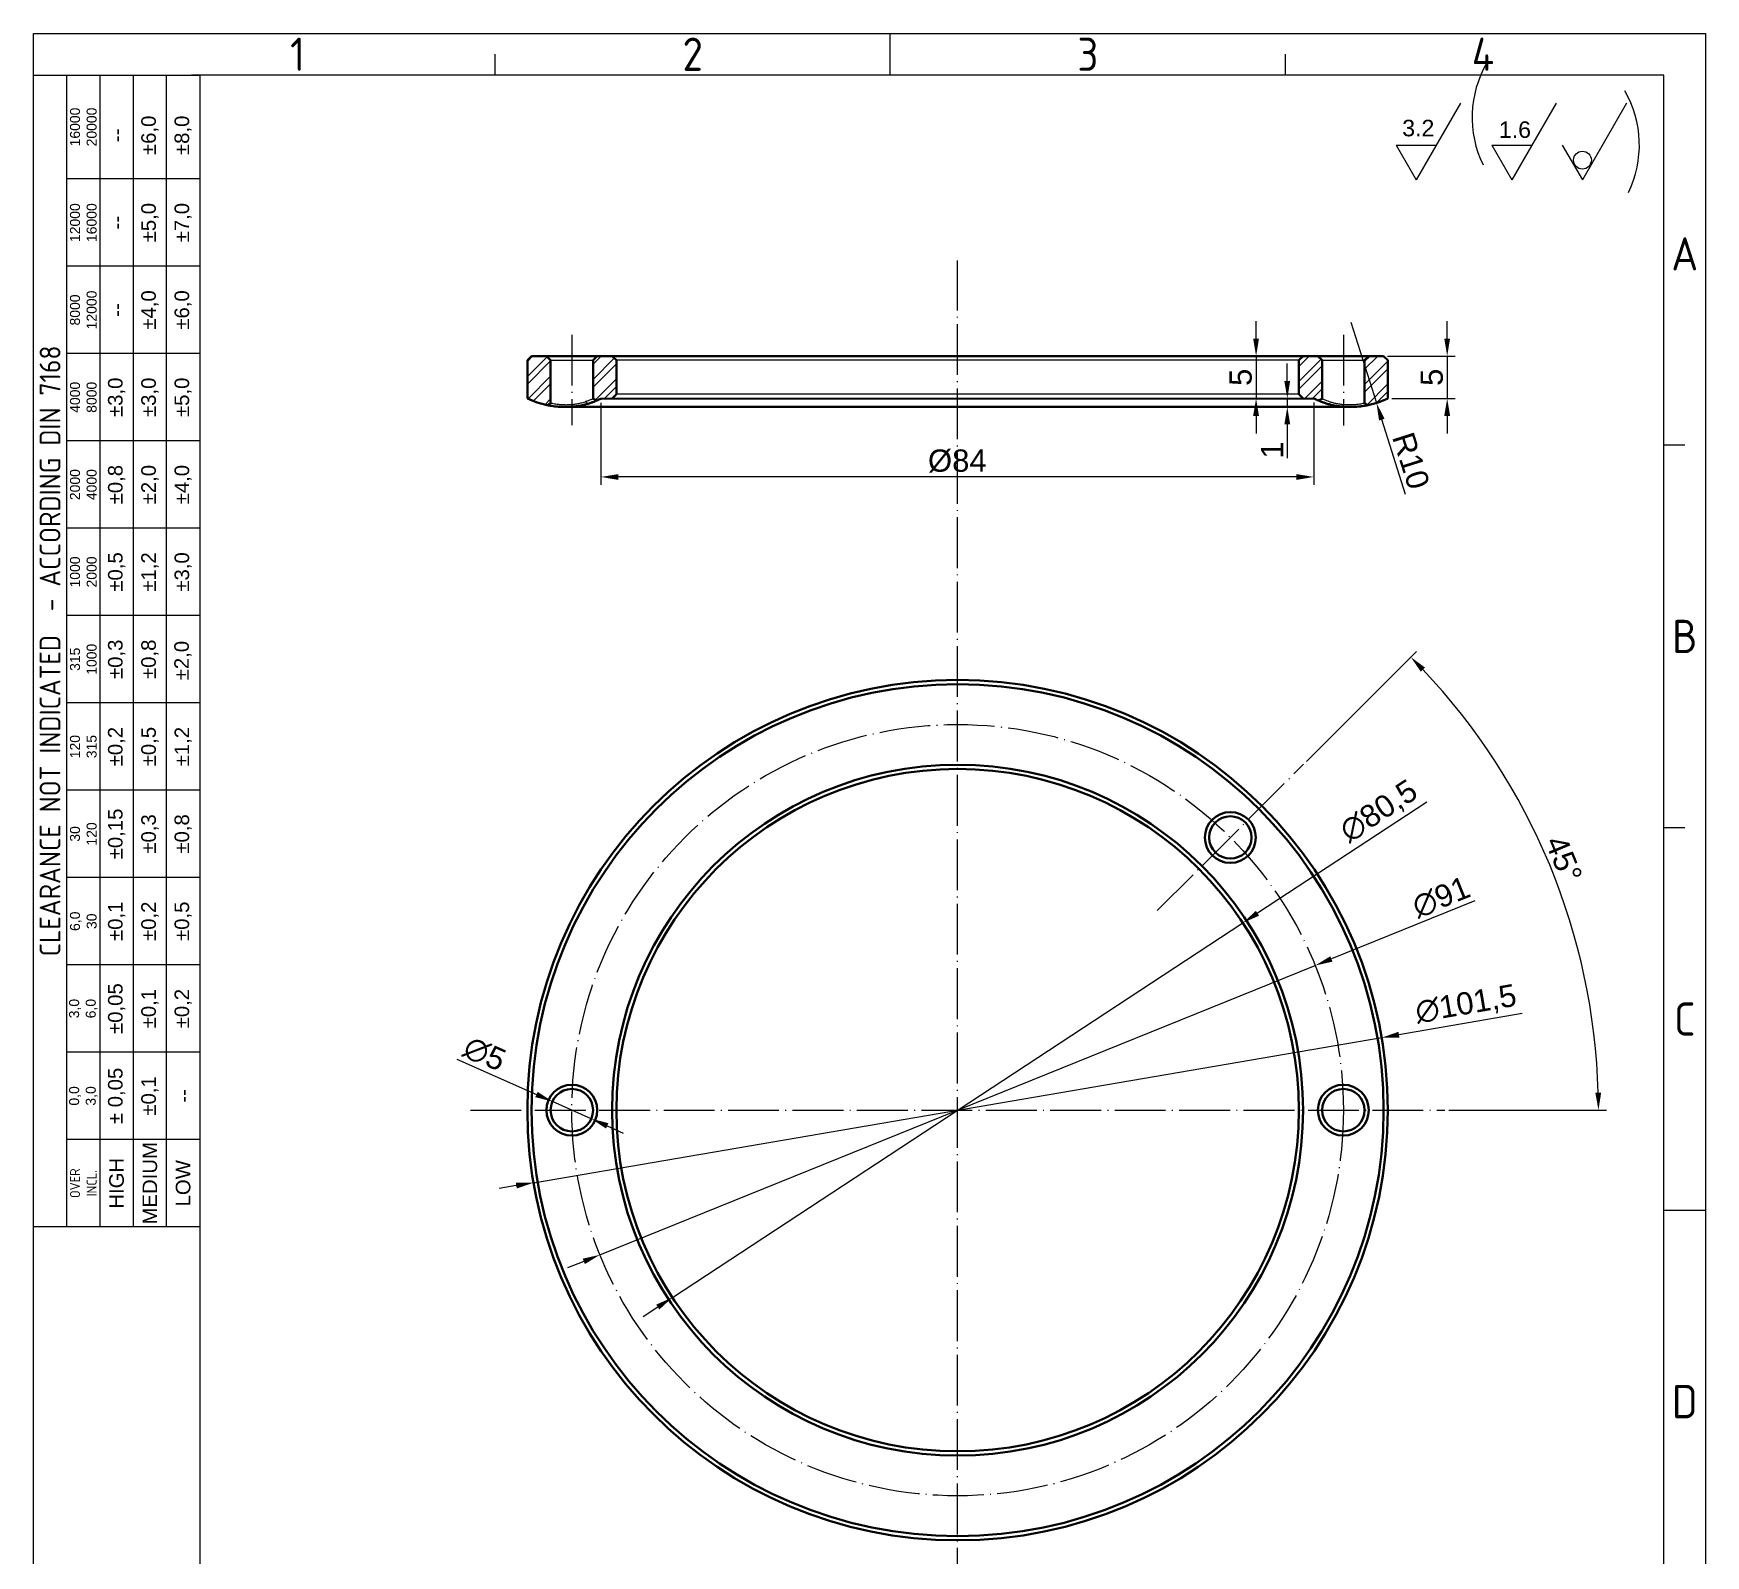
# Model space of a CAD drawing. Header units: millimetres. Extents: x 4337 to 4534, y 1258 to 1534.
# Drawn here: x 4336.6 to 4533.9, y 1354.3 to 1533.8 of the extents above; entities that cross this region are included whole.
import ezdxf
from ezdxf.enums import TextEntityAlignment as Align

# ---------------------------------------------------------------- set-up
doc = ezdxf.new("R2010")
doc.units = ezdxf.units.MM
doc.linetypes.add('ACAD_ISO04W100', pattern=[30, 24, -3, 0, -3])
for name, color, linetype, lineweight in [('AM_0', 7, 'Continuous', 40), ('AM_4', 1, 'ACAD_ISO04W100', 25), ('AM_5', 5, 'Continuous', 25)]:
    doc.layers.add(name, color=color, linetype=linetype, lineweight=lineweight)
doc.styles.add('ACISOTS', font='isocp.shx', dxfattribs={"height": 1})
doc.styles.get("Standard").update_dxf_attribs({"font": 'arial.ttf'})
doc.dimstyles.new('ISO-25', dxfattribs={"dimscale": 0.75, "dimtxt": 3.5, "dimasz": 2.75, "dimexe": 1.25, "dimexo": 0.625, "dimtad": 1, "dimtxsty": 'Standard', "dimcen": 2.5, "dimadec": 0, "dimazin": 0, "dimtfac": 1, "dimtmove": 0, "dimatfit": 3, "dimfxl": 1, "dimarcsym": 0})

# ---------------------------------------------------------------- blocks, each defined once
blk = doc.blocks.new('*D84')
at = {"layer": 'AM_5', "color": 0, "lineweight": -2, "ltscale": 0.25, "transparency": 16777216}
for p, q in [((4506.65, 1431.5), (4489.72, 1424.66)), ((4403.45, 1389.75), (4487.81, 1423.88)), ((4401.54, 1388.97), (4399.63, 1388.2))]:
    blk.add_line(p, q, dxfattribs=at)
at = {"layer": 'AM_5', "color": 0, "ltscale": 0.25, "transparency": 16777216}
for points in [[(4489.59, 1424.97), (4489.85, 1424.34), (4487.81, 1423.88)], [(4401.41, 1389.29), (4401.67, 1388.66), (4403.45, 1389.75)]]:
    blk.add_solid(points, dxfattribs=at)
at = {"layer": 'Defpoints', "color": 0, "ltscale": 0.25, "transparency": 16777216}
for p in [(4487.81, 1423.88), (4403.45, 1389.75)]:
    blk.add_point(p, dxfattribs=at)
at = {"layer": 'AM_5', "color": 0, "ltscale": 0.25, "transparency": 16777216, "insert": (4502.67, 1431.93), "char_height": 2.625, "attachment_point": 5, "rotation": 22.0304}
blk.add_mtext('∅91', dxfattribs=at)
blk = doc.blocks.new('*D85')
at = {"layer": 'AM_5', "color": 0, "lineweight": -2, "ltscale": 0.25, "transparency": 16777216}
for p, q in [((4512.21, 1418.21), (4497.69, 1415.72)), ((4395.61, 1398.26), (4495.66, 1415.37)), ((4393.58, 1397.91), (4391.54, 1397.56))]:
    blk.add_line(p, q, dxfattribs=at)
at = {"layer": 'AM_5', "color": 0, "ltscale": 0.25, "transparency": 16777216}
for points in [[(4497.63, 1416.06), (4497.75, 1415.38), (4495.66, 1415.37)], [(4393.52, 1398.25), (4393.63, 1397.57), (4395.61, 1398.26)]]:
    blk.add_solid(points, dxfattribs=at)
at = {"layer": 'Defpoints', "color": 0, "ltscale": 0.25, "transparency": 16777216}
for p in [(4495.66, 1415.37), (4395.61, 1398.26)]:
    blk.add_point(p, dxfattribs=at)
at = {"layer": 'AM_5', "color": 0, "ltscale": 0.25, "transparency": 16777216, "insert": (4505.61, 1419.2), "char_height": 2.625, "attachment_point": 5, "rotation": 9.7093}
blk.add_mtext('∅101,5', dxfattribs=at)
blk = doc.blocks.new('*D86')
at = {"layer": 'AM_5', "color": 0, "lineweight": -2, "ltscale": 0.25, "transparency": 16777216}
for p, q in [((4500.97, 1443.16), (4481, 1430.04)), ((4411.99, 1384.72), (4479.28, 1428.91)), ((4410.27, 1383.59), (4408.54, 1382.45))]:
    blk.add_line(p, q, dxfattribs=at)
at = {"layer": 'AM_5', "color": 0, "ltscale": 0.25, "transparency": 16777216}
for points in [[(4480.81, 1430.33), (4481.19, 1429.76), (4479.28, 1428.91)], [(4410.08, 1383.87), (4410.45, 1383.3), (4411.99, 1384.72)]]:
    blk.add_solid(points, dxfattribs=at)
at = {"layer": 'Defpoints', "color": 0, "ltscale": 0.25, "transparency": 16777216}
for p in [(4479.28, 1428.91), (4411.99, 1384.72)]:
    blk.add_point(p, dxfattribs=at)
at = {"layer": 'AM_5', "color": 0, "ltscale": 0.25, "transparency": 16777216, "insert": (4495.38, 1441.99), "char_height": 2.625, "attachment_point": 5, "rotation": 33.2963}
blk.add_mtext('∅80,5', dxfattribs=at)
blk = doc.blocks.new('*D87')
at = {"layer": 'AM_5', "color": 0, "lineweight": -2, "ltscale": 0.25, "transparency": 16777216}
for p, q in [((4386.55, 1412.85), (4395.96, 1408.67)), ((4402.42, 1405.8), (4397.85, 1407.83)), ((4404.3, 1404.96), (4406.19, 1404.12))]:
    blk.add_line(p, q, dxfattribs=at)
at = {"layer": 'AM_5', "color": 0, "ltscale": 0.25, "transparency": 16777216}
for points in [[(4396.1, 1408.98), (4395.82, 1408.35), (4397.85, 1407.83)], [(4404.44, 1405.28), (4404.16, 1404.65), (4402.42, 1405.8)]]:
    blk.add_solid(points, dxfattribs=at)
at = {"layer": 'Defpoints', "color": 0, "ltscale": 0.25, "transparency": 16777216}
for p in [(4397.85, 1407.83), (4402.42, 1405.8)]:
    blk.add_point(p, dxfattribs=at)
at = {"layer": 'AM_5', "color": 0, "ltscale": 0.25, "transparency": 16777216, "insert": (4389.84, 1413.45), "char_height": 2.625, "attachment_point": 5, "rotation": 336.0339}
blk.add_mtext('∅5', dxfattribs=at)
blk = doc.blocks.new('*D88')
at = {"layer": 'AM_5', "color": 0, "lineweight": -2, "ltscale": 0.25, "transparency": 16777216}
for p, q in [((4486.77, 1447.95), (4499.75, 1460.93)), ((4503.57, 1406.82), (4522.16, 1406.82))]:
    blk.add_line(p, q, dxfattribs=at)
blk.add_arc((4445.63, 1406.82), 75.59, 1.5634, 43.4366, dxfattribs=at)
at = {"layer": 'AM_5', "color": 0, "ltscale": 0.25, "transparency": 16777216}
for points in [[(4500.27, 1458.55), (4500.77, 1459.03), (4499.08, 1460.27)], [(4521.54, 1408.88), (4520.85, 1408.87), (4521.22, 1406.82)]]:
    blk.add_solid(points, dxfattribs=at)
at = {"layer": 'Defpoints', "color": 0, "ltscale": 0.25, "transparency": 16777216}
for p in [(4486.44, 1447.62), (4469.17, 1430.36), (4518.65, 1426.38), (4388.16, 1406.82), (4503.1, 1406.82)]:
    blk.add_point(p, dxfattribs=at)
at = {"layer": 'AM_5', "color": 0, "ltscale": 0.25, "transparency": 16777216, "insert": (4517.13, 1436.43), "char_height": 2.625, "attachment_point": 5, "rotation": 292.5}
blk.add_mtext('45°', dxfattribs=at)
blk = doc.blocks.new('*D89')
at = {"layer": 'AM_5', "color": 0, "lineweight": -2, "ltscale": 0.25, "transparency": 16777216}
for p, q in [((4480.84, 1497.85), (4480.84, 1499.91)), ((4480.45, 1495.78), (4479.9, 1495.78)), ((4480.84, 1495.78), (4480.84, 1490.78)), ((4480.37, 1490.78), (4479.9, 1490.78)), ((4480.84, 1488.72), (4480.84, 1486.66))]:
    blk.add_line(p, q, dxfattribs=at)
at = {"layer": 'AM_5', "color": 0, "ltscale": 0.25, "transparency": 16777216}
for points in [[(4480.49, 1497.85), (4481.18, 1497.85), (4480.84, 1495.78)], [(4480.49, 1488.72), (4481.18, 1488.72), (4480.84, 1490.78)]]:
    blk.add_solid(points, dxfattribs=at)
at = {"layer": 'Defpoints', "color": 0, "ltscale": 0.25, "transparency": 16777216}
for p in [(4480.92, 1495.78), (4480.84, 1490.78), (4480.84, 1490.78)]:
    blk.add_point(p, dxfattribs=at)
at = {"layer": 'AM_5', "color": 0, "ltscale": 0.25, "transparency": 16777216, "insert": (4479.03, 1493.28), "char_height": 2.62, "attachment_point": 5, "rotation": 90}
blk.add_mtext('5', dxfattribs=at)
blk = doc.blocks.new('*D90')
at = {"layer": 'AM_5', "color": 0, "lineweight": -2, "ltscale": 0.25, "transparency": 16777216}
for p, q in [((4503.38, 1497.85), (4503.38, 1499.91)), ((4496.35, 1495.78), (4504.32, 1495.78)), ((4503.38, 1495.78), (4503.38, 1490.78)), ((4496.85, 1490.78), (4504.32, 1490.78)), ((4503.38, 1488.72), (4503.38, 1486.66))]:
    blk.add_line(p, q, dxfattribs=at)
at = {"layer": 'AM_5', "color": 0, "ltscale": 0.25, "transparency": 16777216}
for points in [[(4503.03, 1497.85), (4503.72, 1497.85), (4503.38, 1495.78)], [(4503.03, 1488.72), (4503.72, 1488.72), (4503.38, 1490.78)]]:
    blk.add_solid(points, dxfattribs=at)
at = {"layer": 'Defpoints', "color": 0, "ltscale": 0.25, "transparency": 16777216}
for p in [(4495.88, 1495.78), (4496.38, 1490.78), (4503.38, 1490.78)]:
    blk.add_point(p, dxfattribs=at)
at = {"layer": 'AM_5', "color": 0, "ltscale": 0.25, "transparency": 16777216, "insert": (4501.57, 1493.28), "char_height": 2.62, "attachment_point": 5, "rotation": 90}
blk.add_mtext('5', dxfattribs=at)
blk = doc.blocks.new('*D91')
at = {"layer": 'AM_5', "color": 0, "lineweight": -2, "ltscale": 0.25, "transparency": 16777216}
for p, q in [((4484.52, 1492.85), (4484.52, 1494.91)), ((4484.05, 1490.78), (4483.58, 1490.78)), ((4484.05, 1489.78), (4483.58, 1489.78)), ((4484.52, 1490.78), (4484.52, 1489.78)), ((4484.52, 1487.71), (4484.52, 1483.75))]:
    blk.add_line(p, q, dxfattribs=at)
at = {"layer": 'AM_5', "color": 0, "ltscale": 0.25, "transparency": 16777216}
for points in [[(4484.17, 1492.85), (4484.86, 1492.85), (4484.52, 1490.78)], [(4484.17, 1487.71), (4484.86, 1487.71), (4484.52, 1489.78)]]:
    blk.add_solid(points, dxfattribs=at)
at = {"layer": 'Defpoints', "color": 0, "ltscale": 0.25, "transparency": 16777216}
for p in [(4484.52, 1490.78), (4484.52, 1489.78), (4484.52, 1489.78)]:
    blk.add_point(p, dxfattribs=at)
at = {"layer": 'AM_5', "color": 0, "ltscale": 0.25, "transparency": 16777216, "insert": (4482.73, 1484.7), "char_height": 2.62, "attachment_point": 5, "rotation": 90}
blk.add_mtext('1', dxfattribs=at)
blk = doc.blocks.new('*D92')
at = {"layer": 'AM_5', "color": 0, "lineweight": -2, "ltscale": 0.25, "transparency": 16777216}
for p, q in [((4403.57, 1490.28), (4403.57, 1480.58)), ((4487.63, 1490.32), (4487.63, 1480.58)), ((4485.57, 1481.52), (4405.63, 1481.52))]:
    blk.add_line(p, q, dxfattribs=at)
at = {"layer": 'AM_5', "color": 0, "ltscale": 0.25, "transparency": 16777216}
for points in [[(4405.63, 1481.86), (4405.63, 1481.17), (4403.57, 1481.52)], [(4485.57, 1481.86), (4485.57, 1481.17), (4487.63, 1481.52)]]:
    blk.add_solid(points, dxfattribs=at)
at = {"layer": 'Defpoints', "color": 0, "ltscale": 0.25, "transparency": 16777216}
for p in [(4403.57, 1490.75), (4487.63, 1490.78), (4403.57, 1481.52)]:
    blk.add_point(p, dxfattribs=at)
at = {"layer": 'AM_5', "color": 0, "ltscale": 0.25, "transparency": 16777216, "insert": (4445.6, 1483.4), "char_height": 2.625, "attachment_point": 5}
blk.add_mtext('%%c84', dxfattribs=at)
blk = doc.blocks.new('*D93')
at = {"layer": 'AM_5', "color": 0, "lineweight": -2, "ltscale": 0.25, "transparency": 16777216}
for p, q in [((4492.01, 1499.78), (4495.04, 1490.25)), ((4498.48, 1479.45), (4495.67, 1488.28))]:
    blk.add_line(p, q, dxfattribs=at)
at = {"layer": 'AM_5', "color": 0, "ltscale": 0.25, "transparency": 16777216}
blk.add_solid([(4495.99, 1488.39), (4495.34, 1488.18), (4495.04, 1490.25)], dxfattribs=at)
at = {"layer": 'Defpoints', "color": 0, "ltscale": 0.25, "transparency": 16777216}
for p in [(4492.01, 1499.78), (4495.04, 1490.25)]:
    blk.add_point(p, dxfattribs=at)
at = {"layer": 'AM_5', "color": 0, "ltscale": 0.25, "transparency": 16777216, "insert": (4499.11, 1483.43), "char_height": 2.625, "attachment_point": 5, "rotation": 287.6576}
blk.add_mtext('R10', dxfattribs=at)

msp = doc.modelspace()

# ---------------------------------------------------------------- hatches: boundary and pattern name
at = {"layer": 'AM_5', "ltscale": 0.25}
h = msp.add_hatch(dxfattribs=at)
h.set_pattern_fill('ANSI32', color=256, scale=0.2)
edge = h.paths.add_edge_path()
edge.add_line((4397.633, 1495.284), (4397.133, 1495.784))
edge.add_line((4397.133, 1495.784), (4395.383, 1495.784))
edge.add_line((4395.383, 1495.784), (4394.883, 1495.284))
edge.add_line((4394.883, 1495.284), (4394.883, 1490.784))
edge.add_arc((4399.258, 1499.776), 10, 244.05552, 258.23658)
edge.add_spline(control_points=[(4397.219, 1489.986), (4397.288, 1490.024), (4397.426, 1490.1), (4397.564, 1490.176), (4397.633, 1490.214)], knot_values=[0.0000659, 0.0000659, 0.0000659, 0.0000659, 0.5000683, 1, 1, 1, 1], degree=3, periodic=0)
edge.add_spline(control_points=[(4397.633, 1490.214), (4397.63, 1490.215), (4397.629, 1490.215), (4397.633, 1490.214)], knot_values=[0.9759554, 0.9759554, 0.9759554, 0.9759554, 0.9945418, 0.9945418, 0.9945418, 0.9945418], degree=3, periodic=0)
edge.add_line((4397.633, 1490.214), (4397.633, 1495.284))
h.paths.add_polyline_path([(4405.383, 1495.284), (4404.883, 1495.784), (4403.133, 1495.784), (4402.633, 1495.284), (4402.633, 1490.754), (4403.088, 1490.539, 0.0131308), (4403.568, 1490.753), (4404.852, 1490.753), (4405.383, 1491.284)])
h = msp.add_hatch(dxfattribs=at)
h.set_pattern_fill('ANSI32', color=256, scale=0.2)
h.paths.add_polyline_path([(4488.633, 1495.284), (4488.133, 1495.784), (4486.383, 1495.784), (4485.883, 1495.284), (4485.883, 1491.284), (4486.383, 1490.783), (4487.633, 1490.784, 0.0149335), (4488.177, 1490.539), (4488.633, 1490.754)])

# ---------------------------------------------------------------- linework, layer by layer
at = {"color": 135, "lineweight": 25}
for p, q in [((4336.627, 1258.121), (4336.627, 1533.846)), ((4336.627, 1533.846), (4533.853, 1533.846)), ((4437.693, 1528.94), (4437.693, 1533.846)), ((4533.853, 1533.846), (4533.853, 1258.121)), ((4391.085, 1528.94), (4391.085, 1531.393)), ((4484.301, 1528.94), (4484.301, 1531.393)), ((4340.552, 1393.04), (4340.552, 1528.94)), ((4344.476, 1528.94), (4344.476, 1393.04)), ((4348.401, 1528.94), (4348.401, 1393.04)), ((4352.326, 1393.04), (4352.326, 1528.94)), ((4356.251, 1516.674), (4340.552, 1516.674)), ((4356.251, 1506.372), (4340.552, 1506.372)), ((4356.251, 1496.069), (4340.552, 1496.069)), ((4356.251, 1485.766), (4340.552, 1485.766)), ((4531.4, 1485.275), (4528.947, 1485.275)), ((4356.251, 1475.463), (4340.552, 1475.463)), ((4356.251, 1465.16), (4340.552, 1465.16)), ((4356.251, 1454.857), (4340.552, 1454.857)), ((4356.251, 1444.554), (4340.552, 1444.554)), ((4531.4, 1440.139), (4528.947, 1440.139)), ((4356.251, 1434.251), (4340.552, 1434.251)), ((4356.251, 1423.948), (4340.552, 1423.948)), ((4356.251, 1413.646), (4340.552, 1413.646)), ((4356.251, 1403.343), (4340.552, 1403.343)), ((4528.947, 1395.002), (4533.853, 1395.002))]:
    msp.add_line(p, q, dxfattribs=at)
for p, q in [((4528.947, 1528.94), (4355.27, 1528.94)), ((4356.251, 1528.94), (4356.251, 1263.027)), ((4528.947, 1263.027), (4528.947, 1528.94))]:
    msp.add_line(p, q)
msp.add_lwpolyline([(4356.251, 1528.94), (4356.251, 1393.04), (4336.627, 1393.04), (4336.627, 1528.94)], close=True, dxfattribs=at)
at = {"layer": 'AM_0'}
for p, q in [((4395.383, 1495.784), (4394.883, 1495.284)), ((4394.883, 1495.284), (4394.883, 1490.784)), ((4395.383, 1495.784), (4495.883, 1495.784)), ((4397.133, 1495.784), (4397.633, 1495.284)), ((4397.633, 1495.284), (4397.633, 1490.213)), ((4402.633, 1495.284), (4403.133, 1495.784)), ((4402.633, 1490.752), (4402.633, 1495.284)), ((4404.883, 1495.784), (4405.383, 1495.284)), ((4405.383, 1495.284), (4405.383, 1491.284)), ((4485.883, 1495.284), (4486.383, 1495.784)), ((4485.883, 1491.284), (4485.883, 1495.284)), ((4488.133, 1495.784), (4488.633, 1495.284)), ((4488.633, 1495.284), (4488.633, 1490.752)), ((4493.633, 1495.284), (4494.133, 1495.784)), ((4493.633, 1490.213), (4493.633, 1495.284)), ((4496.383, 1495.284), (4495.883, 1495.784)), ((4496.383, 1490.784), (4496.383, 1495.284)), ((4405.383, 1491.284), (4404.852, 1490.753)), ((4486.383, 1490.784), (4485.883, 1491.284)), ((4399.384, 1489.779), (4399.313, 1489.78)), ((4399.339, 1489.776), (4491.926, 1489.776)), ((4401.785, 1490.395), (4401.881, 1490.428)), ((4402.236, 1490.216), (4402.204, 1490.205)), ((4403.088, 1490.539), (4402.633, 1490.754)), ((4487.633, 1490.784), (4403.568, 1490.753)), ((4488.633, 1490.754), (4488.177, 1490.539)), ((4493.383, 1489.877), (4493.202, 1489.853))]:
    msp.add_line(p, q, dxfattribs=at)
at = {"layer": 'AM_0', "linetype": 'ByBlock'}
for centre, radius in [((4445.633, 1406.815), 50.75), ((4445.633, 1406.815), 50.25), ((4445.633, 1406.815), 40.75), ((4445.633, 1406.815), 40.25), ((4477.806, 1438.988), 3), ((4477.806, 1438.988), 2.5), ((4400.133, 1406.815), 3), ((4400.133, 1406.815), 2.5), ((4491.133, 1406.815), 3), ((4491.133, 1406.815), 2.5)]:
    msp.add_circle(centre, radius, dxfattribs=at)
at = {"layer": 'AM_0'}
for centre, start, end in [((4399.258, 1499.776), 244.05552, 258.26229), ((4399.258, 1499.776), 292.49653, 295.53143), ((4492.008, 1499.776), 244.05552, 247.49867), ((4492.008, 1499.776), 281.74323, 295.94448)]:
    msp.add_arc(centre, 10, start, end, dxfattribs=at)
for points, knots in [([(4397.223, 1489.985), (4397.221, 1489.986), (4397.203, 1489.989), (4397.273, 1489.975), (4397.441, 1489.944), (4397.727, 1489.896), (4398.103, 1489.845), (4398.561, 1489.802), (4398.996, 1489.776), (4399.283, 1489.779), (4399.384, 1489.78)], [0, 0, 0, 0, 0.0107395, 0.160385, 0.3111328, 0.461823, 0.6132548, 0.7656749, 0.917873, 1, 1, 1, 1]), ([(4397.633, 1490.214), (4397.564, 1490.176), (4397.426, 1490.1), (4397.288, 1490.024), (4397.219, 1489.986)], [0, 0, 0, 0, 0.4999976, 1, 1, 1, 1]), ([(4399.384, 1489.78), (4399.47, 1489.779), (4399.742, 1489.778), (4400.223, 1489.81), (4400.797, 1489.876), (4401.344, 1489.975), (4401.841, 1490.095), (4402.274, 1490.224), (4402.63, 1490.35), (4402.893, 1490.454), (4403.059, 1490.526), (4403.076, 1490.533), (4403.084, 1490.537)], [0, 0, 0, 0, 0.04997698, 0.15735415, 0.26483243, 0.37248297, 0.47930581, 0.58615694, 0.69207816, 0.79753516, 0.9026449, 1, 1, 1, 1]), ([(4488.181, 1490.537), (4488.189, 1490.533), (4488.206, 1490.526), (4488.374, 1490.454), (4488.638, 1490.349), (4488.995, 1490.223), (4489.429, 1490.093), (4489.928, 1489.973), (4490.474, 1489.875), (4491.048, 1489.809), (4491.526, 1489.778), (4491.794, 1489.779), (4491.877, 1489.78)], [0, 0, 0, 0, 0.0980733, 0.2035191, 0.3090848, 0.4154756, 0.5223944, 0.6292846, 0.7370303, 0.8442273, 0.9520068, 1, 1, 1, 1]), ([(4491.953, 1489.78), (4491.869, 1489.777), (4491.775, 1489.774), (4491.674, 1489.78), (4491.663, 1489.78)], [0, 0, 0, 0, 0.8878684, 1, 1, 1, 1]), ([(4491.877, 1489.78), (4491.981, 1489.779), (4492.271, 1489.776), (4492.709, 1489.802), (4493.166, 1489.846), (4493.541, 1489.897), (4493.826, 1489.944), (4493.993, 1489.975), (4494.063, 1489.989), (4494.044, 1489.986), (4494.043, 1489.985)], [0, 0, 0, 0, 0.0845779, 0.2369015, 0.3891948, 0.5400423, 0.6909895, 0.8411162, 0.990909, 1, 1, 1, 1]), ([(4494.046, 1489.986), (4493.977, 1490.024), (4493.839, 1490.1), (4493.702, 1490.176), (4493.633, 1490.214)], [0, 0, 0, 0, 0.5000031, 1, 1, 1, 1])]:
    msp.add_open_spline(points, degree=3, knots=knots, dxfattribs=at)
at = {"layer": 'AM_4', "ltscale": 0.25}
for p, q in [((4445.633, 1341.565), (4445.633, 1507.039)), ((4400.133, 1498.305), (4400.133, 1487.611)), ((4491.133, 1498.303), (4491.132, 1487.61)), ((4469.173, 1430.355), (4486.439, 1447.622)), ((4388.162, 1406.815), (4503.103, 1406.815))]:
    msp.add_line(p, q, dxfattribs=at)
msp.add_circle((4445.633, 1406.815), 45.5, dxfattribs=at)
at = {"layer": 'AM_5'}
for p, q in [((4504.932, 1525.608), (4499.715, 1516.572)), ((4516.23, 1525.608), (4511.013, 1516.572)), ((4524.538, 1525.608), (4519.321, 1516.572)), ((4497.343, 1520.679), (4502.086, 1520.679)), ((4497.343, 1520.679), (4499.715, 1516.572)), ((4508.642, 1520.679), (4513.385, 1520.679)), ((4508.642, 1520.679), (4511.013, 1516.572)), ((4516.95, 1520.679), (4519.321, 1516.572)), ((4485.883, 1495.284), (4405.383, 1495.284)), ((4485.883, 1491.284), (4405.383, 1491.284))]:
    msp.add_line(p, q, dxfattribs=at)
at = {"layer": 'AM_5', "ltscale": 0.25}
for p, q in [((4397.633, 1495.284), (4402.633, 1495.284)), ((4488.633, 1495.284), (4493.633, 1495.284)), ((4493.633, 1495.125), (4494.291, 1495.784)), ((4493.633, 1494.227), (4495.189, 1495.784)), ((4493.633, 1492.431), (4496.383, 1495.181)), ((4493.633, 1491.533), (4496.383, 1494.283)), ((4493.94, 1490.045), (4496.383, 1492.487)), ((4495.041, 1490.247), (4496.383, 1491.589))]:
    msp.add_line(p, q, dxfattribs=at)
at = {"layer": 'AM_5'}
msp.add_circle((4519.33, 1518.899), 1.052, dxfattribs=at)
for centre, start, end in [((4519.087, 1523.941), 149.81687, 205.95777), ((4513.275, 1520.67), 334.04223, 30.18313)]:
    msp.add_arc(centre, 12.771, start, end, dxfattribs=at)
for points, knots in [([(4402.629, 1490.752), (4402.623, 1490.749), (4402.608, 1490.741), (4402.483, 1490.679), (4402.321, 1490.605), (4402.145, 1490.529), (4401.934, 1490.446), (4401.693, 1490.361), (4401.428, 1490.28), (4401.096, 1490.192), (4400.684, 1490.107), (4400.193, 1490.041), (4399.697, 1490.008), (4399.219, 1490.007), (4398.849, 1490.029), (4398.581, 1490.055), (4398.333, 1490.085), (4398.066, 1490.126), (4397.822, 1490.173), (4397.679, 1490.203), (4397.619, 1490.217), (4397.635, 1490.213), (4397.636, 1490.213)], [0, 0, 0, 0, 0.0578095, 0.120251, 0.1615046, 0.2032444, 0.2455584, 0.2887724, 0.3299814, 0.371151, 0.4338847, 0.4962877, 0.5585558, 0.6209901, 0.6831266, 0.7145049, 0.745715, 0.8080985, 0.8704019, 0.932883, 0.994985, 1, 1, 1, 1]), ([(4493.629, 1490.213), (4493.63, 1490.213), (4493.647, 1490.217), (4493.6, 1490.206), (4493.519, 1490.189), (4493.403, 1490.165), (4493.203, 1490.127), (4492.936, 1490.086), (4492.688, 1490.056), (4492.42, 1490.029), (4492.051, 1490.008), (4491.572, 1490.008), (4491.077, 1490.04), (4490.586, 1490.106), (4490.121, 1490.202), (4489.697, 1490.319), (4489.328, 1490.446), (4489.024, 1490.568), (4488.8, 1490.671), (4488.658, 1490.741), (4488.643, 1490.749), (4488.636, 1490.752)], [0, 0, 0, 0, 0.0044465, 0.0666916, 0.0979959, 0.1290761, 0.1915695, 0.2537964, 0.2851624, 0.3164181, 0.3786901, 0.4409993, 0.5034629, 0.5656633, 0.6284111, 0.6909793, 0.7538953, 0.8167761, 0.8793369, 0.9419514, 1, 1, 1, 1])]:
    msp.add_open_spline(points, degree=3, knots=knots, dxfattribs=at)

# ---------------------------------------------------------------- texts
at = {"color": 135, "lineweight": 25, "style": 'ACISOTS'}
for s, p in [('1', (4367.781, 1531.393)), ('2', (4414.389, 1531.393)), ('3', (4460.997, 1531.393)), ('4', (4507.606, 1531.393)), ('A', (4531.4, 1507.843)), ('B', (4531.4, 1462.707)), ('C', (4531.4, 1417.571)), ('D', (4531.4, 1372.434))]:
    msp.add_text(s, height=3.925, dxfattribs=at).set_placement(p, align=Align.MIDDLE)
at = {"color": 135, "lineweight": 25, "attachment_point": 5, "rotation": 90}
for s, insert, char_height, width in [('16000\\P20000', (4342.514, 1522.807), 1.1775, 12.26534), ('±6,0', (4350.364, 1521.826), 1.7171, 10.30289), ('±8,0', (4354.289, 1521.826), 1.7171, 10.30289), ('--', (4346.439, 1521.826), 1.7171, 10.30289), ('12000\\P16000', (4342.514, 1511.523), 1.1775, 10.30289), ('±5,0', (4350.364, 1511.523), 1.7171, 10.30289), ('±7,0', (4354.289, 1511.523), 1.7171, 10.30289), ('--', (4346.439, 1511.523), 1.7171, 10.30289), ('8000\\P12000', (4342.514, 1501.22), 1.1775, 10.30289), ('±4,0', (4350.364, 1501.22), 1.7171, 10.30289), ('±6,0', (4354.289, 1501.22), 1.7171, 10.30289), ('--', (4346.439, 1501.22), 1.7171, 10.30289), ('{\\Fisocp.shx|c0;CLEARANCE NOT INDICATED  - ACCORDING DIN 7168}', (4338.589, 1460.99), 2.45307, 135.90001), ('±3,0', (4346.439, 1490.917), 1.7171, 10.30289), ('±3,0', (4350.364, 1490.917), 1.7171, 10.30289), ('±5,0', (4354.289, 1490.917), 1.7171, 10.30289), ('4000\\P8000', (4342.514, 1490.917), 1.1775, 10.30289), ('2000\\P4000', (4342.514, 1480.614), 1.1775, 10.30289), ('±0,8', (4346.439, 1480.614), 1.7171, 10.30289), ('±2,0', (4350.364, 1480.614), 1.7171, 10.30289), ('±4,0', (4354.289, 1480.614), 1.7171, 10.30289), ('1000\\P2000', (4342.514, 1470.311), 1.1775, 10.30289), ('±0,5', (4346.439, 1470.311), 1.7171, 10.30289), ('±1,2', (4350.364, 1470.311), 1.7171, 10.30289), ('±3,0', (4354.289, 1470.311), 1.7171, 10.30289), ('315\\P1000', (4342.514, 1460.009), 1.1775, 10.30289), ('±0,3', (4346.439, 1460.009), 1.7171, 10.30289), ('±0,8', (4350.364, 1460.009), 1.7171, 10.30289), ('±2,0', (4354.256, 1459.854), 1.7171, 10.30289), ('±0,2', (4346.439, 1449.706), 1.7171, 10.30289), ('±0,5', (4350.364, 1449.706), 1.7171, 10.30289), ('±1,2', (4354.289, 1449.706), 1.7171, 10.30289), ('120\\P315', (4342.514, 1449.706), 1.1775, 10.30289), ('±0,15', (4346.439, 1439.403), 1.7171, 10.30289), ('30\\P120', (4342.514, 1439.403), 1.1775, 10.30289), ('±0,3', (4350.364, 1439.403), 1.7171, 10.30289), ('±0,8', (4354.289, 1439.403), 1.7171, 10.30289), ('6,0\\P30', (4342.514, 1429.1), 1.1775, 10.30289), ('±0,1', (4346.439, 1429.1), 1.7171, 10.30289), ('±0,2', (4350.364, 1429.1), 1.7171, 10.30289), ('±0,5', (4354.289, 1429.1), 1.7171, 10.30289), ('±0,05', (4346.439, 1418.797), 1.7171, 10.30289), ('±0,1', (4350.364, 1418.797), 1.7171, 10.30289), ('±0,2', (4354.289, 1418.797), 1.7171, 10.30289), ('3,0\\P6,0', (4342.514, 1418.797), 1.1775, 10.30289), ('± 0,05', (4346.439, 1408.494), 1.7171, 10.30289), ('\\pt4.79529;±0,1', (4350.364, 1408.494), 1.71715, 10.30289), ('0,0\\P3,0', (4342.514, 1408.494), 1.1775, 10.30289), ('--', (4354.289, 1408.494), 1.7171, 10.30289), ('MEDIUM', (4350.364, 1398.191), 1.7171, 10.30289), ('HIGH', (4346.439, 1398.191), 1.7171, 10.30289), ('LOW', (4354.289, 1398.191), 1.7171, 10.30289), ('{\\Fisocp.shx|c0;OVER\\PINCL.}', (4342.514, 1398.191), 1.17747, 10.30289)]:
    msp.add_mtext(s, dxfattribs=dict(at, insert=insert, char_height=char_height, width=width))
at = {"layer": 'AM_5', "char_height": 1.9519, "attachment_point": 1}
for s, insert in [('3.2', (4498.076, 1523.661)), ('1.6', (4509.476, 1523.473))]:
    msp.add_mtext_dynamic_manual_height_columns(s, width=18.23779, gutter_width=12.5, heights=[0], dxfattribs=dict(at, insert=insert))

# ---------------------------------------------------------------- dimensions: what is measured, and where the dimension line sits
at = {"layer": 'AM_5', "ltscale": 0.25}
for base, p1, p2, picture, middle in [((4480.837, 1490.781), (4480.921, 1495.784), (4480.837, 1490.781), '*D89', (4479.033, 1493.283)), ((4503.378, 1490.784), (4495.883, 1495.784), (4496.383, 1490.784), '*D90', (4501.574, 1493.284))]:
    dim = msp.add_linear_dim(base=base, p1=p1, p2=p2, angle=90, dimstyle='ISO-25', dxfattribs=at)
    dim.commit()
    dim.dimension.update_dxf_attribs({"geometry": picture, "text_midpoint": middle})
dim = msp.add_radius_dim(center=(4492.008, 1499.776), mpoint=(4495.041, 1490.247), dimstyle='ISO-25', dxfattribs=at)
dim.commit()
dim.dimension.update_dxf_attribs({"geometry": '*D93', "text_midpoint": (4499.108, 1483.434)})
dim = msp.add_linear_dim(base=(4484.515, 1489.776), p1=(4484.515, 1490.784), p2=(4484.515, 1489.776), angle=90, text='1', dimstyle='ISO-25', dxfattribs=at)
dim.commit()
dim.dimension.update_dxf_attribs({"geometry": '*D91', "text_midpoint": (4482.728, 1484.699)})
dim = msp.add_linear_dim(base=(4403.568, 1481.517), p1=(4487.633, 1490.784), p2=(4403.568, 1490.753), text='%%c84', dimstyle='ISO-25', dxfattribs=at)
dim.commit()
dim.dimension.update_dxf_attribs({"geometry": '*D92', "text_midpoint": (4445.6, 1483.4)})
dim = msp.add_angular_dim_2l(base=(4518.647, 1426.379), line1=((4388.162, 1406.815), (4503.103, 1406.815)), line2=((4469.173, 1430.355), (4486.439, 1447.622)), dimstyle='ISO-25', dxfattribs=at)
dim.commit()
dim.dimension.update_dxf_attribs({"geometry": '*D88', "text_midpoint": (4517.135, 1436.432)})
for p1, p2, picture, middle in [((4411.99, 1384.719), (4479.275, 1428.911), '*D86', (4496.524, 1440.24)), ((4403.455, 1389.748), (4487.81, 1423.882), '*D84', (4503.38, 1430.182)), ((4402.417, 1405.8), (4397.848, 1407.831), '*D87', (4389.077, 1411.73))]:
    dim = msp.add_diameter_dim_2p(p1=p1, p2=p2, dimstyle='ISO-25', dxfattribs=at)
    dim.commit()
    dim.dimension.update_dxf_attribs({"geometry": picture, "text_midpoint": middle, "dimtype": 163})
dim = msp.add_diameter_dim_2p(p1=(4395.609, 1398.256), p2=(4495.656, 1415.374), dimstyle='ISO-25', dxfattribs=at)
dim.commit()
dim.dimension.update_dxf_attribs({"geometry": '*D85', "text_midpoint": (4505.614, 1419.198)})

doc.saveas('drawing.dxf')
